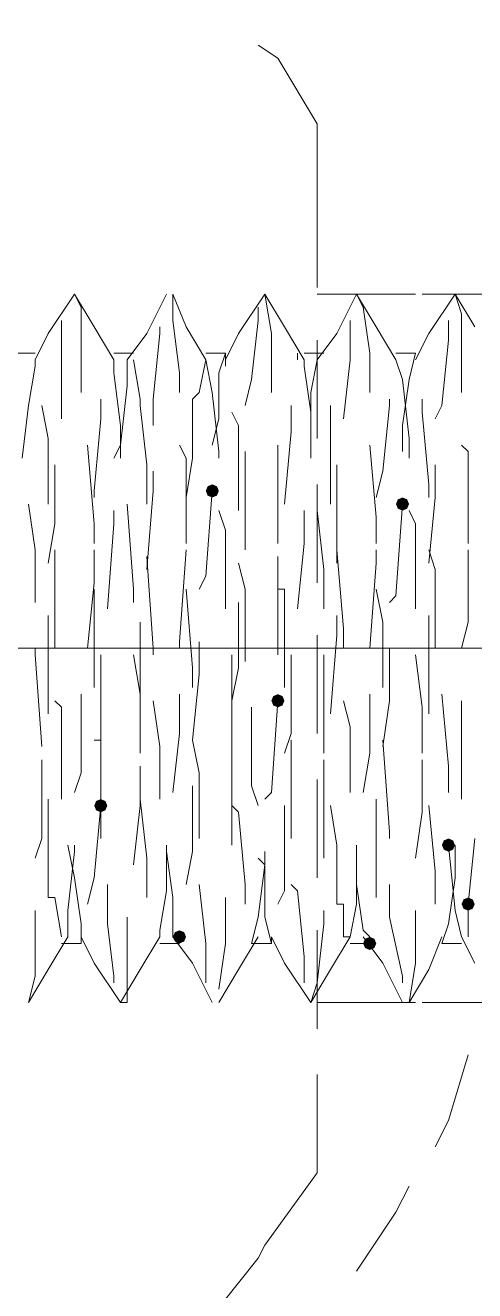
# Model space of a CAD drawing. Header units: millimetres. Extents: x 89051 to 218395, y -330386 to -125649.
# Drawn here: x 92714.88 to 92723.17, y -127032.93 to -127009.58 of the extents above; entities that cross this region are included whole.
import ezdxf

# ---------------------------------------------------------------- set-up
doc = ezdxf.new("R2010")
doc.units = ezdxf.units.MM
doc.header["$LTSCALE"] = 13
for name, pattern in [('1 实线', [0]), ('ACAD_ISO04W100', [30, 24, -3, 0, -3]), ('CENTER', [50.8, 31.75, -6.35, 6.35, -6.35])]:
    doc.linetypes.add(name, pattern=pattern)
doc.layers.get('0').update_dxf_attribs({"color": 1, "linetype": 'CENTER'})
doc.layers.add('C00-00-00', color=7, linetype='Continuous')
doc.layers.add('标注、文本', color=3, linetype='Continuous', lineweight=25)

msp = doc.modelspace()

# ---------------------------------------------------------------- hatches: boundary and pattern name
at = {"layer": 'C00-00-00'}
h = msp.add_hatch(color=256, dxfattribs=at)
h.dxf.hatch_style = 2
h.paths.add_polyline_path([(92718.452, -127018.173), (92718.416, -127018.259), (92718.331, -127018.294), (92718.245, -127018.259), (92718.21, -127018.173), (92718.245, -127018.088), (92718.331, -127018.052), (92718.416, -127018.088)])
h = msp.add_hatch(color=256, dxfattribs=at)
h.dxf.hatch_style = 2
h.paths.add_polyline_path([(92721.961, -127018.415), (92721.925, -127018.501), (92721.84, -127018.536), (92721.754, -127018.501), (92721.719, -127018.415), (92721.754, -127018.33), (92721.84, -127018.294), (92721.925, -127018.33)])
h = msp.add_hatch(color=256, dxfattribs=at)
h.dxf.hatch_style = 2
h.paths.add_polyline_path([(92719.662, -127022.045), (92719.626, -127022.131), (92719.541, -127022.166), (92719.455, -127022.131), (92719.42, -127022.045), (92719.455, -127021.96), (92719.541, -127021.924), (92719.626, -127021.96)])
h = msp.add_hatch(color=256, dxfattribs=at)
h.dxf.hatch_style = 2
h.paths.add_polyline_path([(92716.395, -127023.981), (92716.359, -127024.067), (92716.274, -127024.102), (92716.188, -127024.067), (92716.153, -127023.981), (92716.188, -127023.896), (92716.274, -127023.861), (92716.359, -127023.896)])
h = msp.add_hatch(color=256, dxfattribs=at)
h.dxf.hatch_style = 2
h.paths.add_polyline_path([(92722.808, -127024.708), (92722.772, -127024.793), (92722.687, -127024.829), (92722.602, -127024.793), (92722.566, -127024.708), (92722.602, -127024.622), (92722.687, -127024.587), (92722.772, -127024.622)])
h = msp.add_hatch(color=256, dxfattribs=at)
h.dxf.hatch_style = 2
h.paths.add_polyline_path([(92723.171, -127025.797), (92723.135, -127025.882), (92723.05, -127025.918), (92722.965, -127025.882), (92722.929, -127025.797), (92722.965, -127025.711), (92723.05, -127025.676), (92723.135, -127025.711)])
h = msp.add_hatch(color=256, dxfattribs=at)
h.dxf.hatch_style = 2
h.paths.add_polyline_path([(92717.847, -127026.402), (92717.811, -127026.487), (92717.726, -127026.523), (92717.64, -127026.487), (92717.605, -127026.402), (92717.64, -127026.316), (92717.726, -127026.281), (92717.811, -127026.316)])
h = msp.add_hatch(color=256, dxfattribs=at)
h.dxf.hatch_style = 2
h.paths.add_polyline_path([(92721.356, -127026.523), (92721.32, -127026.608), (92721.235, -127026.644), (92721.149, -127026.608), (92721.114, -127026.523), (92721.149, -127026.437), (92721.235, -127026.402), (92721.32, -127026.437)])

# ---------------------------------------------------------------- linework, layer by layer
at = {"color": 7, "linetype": '1 实线', "lineweight": 0}
for radius in [45.983, 39.569]:
    msp.add_circle((92703.931, -127021.077), radius, dxfattribs=at)
msp.add_arc((92703.931, -127021.077), 34.608, 204.1584, 156.2711, dxfattribs=at)
at = {"layer": 'C00-00-00', "lineweight": 15}
for points in [[(92719.541, -127010.187), (92719.178, -127009.945)], [(92720.267, -127011.397), (92719.541, -127010.187)], [(92720.267, -127012.607), (92720.267, -127011.397)], [(92720.267, -127014.422), (92720.267, -127012.607)], [(92715.79, -127014.543), (92715.305, -127015.269)], [(92715.79, -127014.543), (92715.911, -127014.785)], [(92716.153, -127015.148), (92715.79, -127014.543)], [(92717.484, -127014.543), (92717.121, -127015.269)], [(92717.605, -127014.543), (92717.605, -127015.027)], [(92717.847, -127015.148), (92717.605, -127014.543)], [(92719.299, -127014.543), (92718.815, -127015.269)], [(92719.299, -127014.543), (92719.42, -127015.269)], [(92719.662, -127015.148), (92719.299, -127014.543)], [(92721.235, -127014.543), (92720.267, -127014.543)], [(92720.993, -127014.543), (92720.63, -127015.269)], [(92720.993, -127014.543), (92721.114, -127014.785)], [(92721.356, -127015.148), (92720.993, -127014.543)], [(92722.082, -127014.543), (92721.235, -127014.543)], [(92724.018, -127014.543), (92722.203, -127014.543)], [(92722.808, -127014.543), (92722.324, -127015.269)], [(92722.808, -127014.543), (92722.929, -127014.906)], [(92723.171, -127015.148), (92722.808, -127014.543)], [(92715.911, -127014.785), (92715.911, -127015.632)], [(92719.178, -127015.027), (92719.178, -127014.785)], [(92721.114, -127014.785), (92721.235, -127015.632)], [(92722.929, -127014.906), (92722.929, -127015.995)], [(92715.547, -127015.632), (92715.547, -127015.027)], [(92716.516, -127015.753), (92716.153, -127015.148)], [(92717.363, -127015.269), (92717.363, -127015.148)], [(92717.605, -127015.027), (92717.726, -127015.995)], [(92718.21, -127015.753), (92717.847, -127015.148)], [(92719.057, -127016.116), (92719.178, -127015.027)], [(92720.025, -127015.753), (92719.662, -127015.148)], [(92720.872, -127015.753), (92720.872, -127015.027)], [(92721.719, -127015.753), (92721.356, -127015.148)], [(92722.687, -127015.39), (92722.687, -127015.027)], [(92715.305, -127015.269), (92715.063, -127015.753)], [(92717.121, -127015.269), (92716.758, -127015.753)], [(92717.242, -127016.479), (92717.363, -127015.269)], [(92718.815, -127015.269), (92718.573, -127015.753)], [(92719.42, -127015.269), (92719.42, -127016.358)], [(92720.63, -127015.269), (92720.267, -127015.753)], [(92720.267, -127017.205), (92720.267, -127015.39)], [(92722.324, -127015.269), (92722.082, -127015.753)], [(92722.566, -127016.6), (92722.687, -127015.39)], [(92715.063, -127015.632), (92714.7, -127015.632)], [(92715.547, -127016.842), (92715.547, -127015.632)], [(92715.911, -127015.632), (92715.911, -127016.358)], [(92716.879, -127015.632), (92716.516, -127015.632)], [(92718.573, -127015.632), (92718.21, -127015.632)], [(92718.573, -127015.632), (92718.452, -127015.995)], [(92718.573, -127015.874), (92718.573, -127015.632)], [(92719.904, -127015.753), (92719.904, -127015.632)], [(92720.388, -127015.632), (92720.025, -127015.632)], [(92721.235, -127015.632), (92721.235, -127016.358)], [(92722.082, -127015.632), (92721.719, -127015.632)], [(92722.082, -127015.632), (92721.961, -127016.116)], [(92715.063, -127015.874), (92714.942, -127016.6)], [(92715.063, -127015.753), (92715.063, -127015.874)], [(92716.516, -127015.753), (92716.516, -127015.995)], [(92716.758, -127015.753), (92716.758, -127016.237)], [(92717, -127016.479), (92716.879, -127015.753)], [(92718.089, -127016.358), (92718.21, -127015.753)], [(92718.21, -127015.753), (92718.331, -127016.358)], [(92720.025, -127015.753), (92720.025, -127015.874)], [(92720.025, -127015.874), (92720.146, -127016.721)], [(92720.267, -127015.753), (92720.146, -127016.358)], [(92720.751, -127016.842), (92720.872, -127015.753)], [(92721.719, -127015.753), (92721.84, -127016.116)], [(92716.516, -127015.995), (92716.637, -127016.963)], [(92717.726, -127015.995), (92717.726, -127016.358)], [(92718.452, -127015.995), (92718.452, -127016.842)], [(92718.936, -127016.6), (92719.057, -127016.116)], [(92721.961, -127016.116), (92721.84, -127016.963)], [(92721.84, -127016.116), (92721.961, -127017.205)], [(92722.929, -127015.995), (92722.929, -127016.358)], [(92716.758, -127016.237), (92716.637, -127017.326)], [(92717.968, -127016.479), (92718.089, -127016.358)], [(92718.331, -127016.358), (92718.452, -127017.447)], [(92720.146, -127016.358), (92720.146, -127017.568)], [(92714.942, -127016.6), (92714.821, -127017.568)], [(92715.305, -127017.205), (92715.184, -127016.6)], [(92716.274, -127016.842), (92716.274, -127016.479)], [(92717, -127016.6), (92717, -127016.479)], [(92717.121, -127017.689), (92717, -127016.6)], [(92717.242, -127016.963), (92717.242, -127016.479)], [(92717.968, -127017.568), (92717.968, -127016.479)], [(92719.783, -127017.084), (92719.783, -127016.6)], [(92720.509, -127017.447), (92720.509, -127016.6)], [(92721.477, -127017.81), (92721.598, -127016.6)], [(92721.598, -127016.6), (92721.598, -127016.479)], [(92722.203, -127016.721), (92722.203, -127016.479)], [(92722.445, -127016.842), (92722.566, -127016.6)], [(92716.153, -127018.173), (92716.274, -127016.842)], [(92718.452, -127016.842), (92718.331, -127017.326)], [(92718.815, -127016.963), (92718.694, -127016.721)], [(92720.146, -127016.721), (92720.146, -127017.568)], [(92722.324, -127018.052), (92722.203, -127016.721)], [(92716.637, -127016.963), (92716.637, -127017.568)], [(92718.815, -127018.294), (92718.815, -127016.963)], [(92719.662, -127018.415), (92719.783, -127017.084)], [(92721.84, -127016.963), (92721.84, -127017.447)], [(92715.305, -127018.415), (92715.305, -127017.205)], [(92721.961, -127017.205), (92721.961, -127017.568)], [(92716.032, -127017.326), (92716.153, -127018.778)], [(92716.637, -127017.326), (92716.516, -127017.568)], [(92717.726, -127017.326), (92717.847, -127017.568)], [(92718.452, -127017.447), (92718.452, -127017.568)], [(92718.936, -127017.689), (92718.936, -127017.447)], [(92719.541, -127017.326), (92719.541, -127018.052)], [(92720.509, -127018.415), (92720.509, -127017.447)], [(92721.235, -127017.326), (92721.356, -127018.657)], [(92722.929, -127017.326), (92723.05, -127017.447)], [(92723.05, -127017.447), (92723.05, -127019.141)], [(92715.426, -127018.778), (92715.426, -127017.689)], [(92717.121, -127018.415), (92717.121, -127017.689)], [(92717.847, -127017.568), (92717.847, -127019.141)], [(92717.847, -127018.294), (92717.968, -127017.568)], [(92718.936, -127019.262), (92718.936, -127017.689)], [(92720.63, -127018.899), (92720.63, -127017.689)], [(92722.445, -127018.294), (92722.445, -127017.689)], [(92717.242, -127018.173), (92717.242, -127017.81)], [(92721.356, -127018.294), (92721.477, -127017.81)], [(92716.153, -127018.294), (92716.153, -127018.173)], [(92717.121, -127019.625), (92717.242, -127018.173)], [(92718.331, -127018.173), (92718.21, -127019.746)], [(92719.541, -127018.052), (92719.541, -127019.141)], [(92720.267, -127019.867), (92720.267, -127018.052)], [(92722.324, -127018.294), (92722.324, -127018.052)], [(92714.942, -127018.415), (92715.063, -127019.262)], [(92716.758, -127018.415), (92716.879, -127019.988)], [(92718.815, -127018.536), (92718.815, -127018.294)], [(92721.84, -127018.415), (92721.719, -127020.109)], [(92722.324, -127019.504), (92722.445, -127018.294)], [(92716.516, -127018.536), (92716.516, -127018.778)], [(92718.452, -127018.536), (92718.573, -127018.899)], [(92720.025, -127018.536), (92720.025, -127019.141)], [(92720.267, -127018.536), (92720.388, -127019.625)], [(92721.356, -127018.657), (92721.356, -127019.141)], [(92721.961, -127018.536), (92722.082, -127018.778)], [(92715.305, -127019.504), (92715.426, -127018.778)], [(92716.153, -127018.778), (92716.153, -127019.141)], [(92716.516, -127018.778), (92716.395, -127020.351)], [(92718.573, -127018.899), (92718.573, -127020.351)], [(92720.63, -127019.504), (92720.63, -127018.899)], [(92722.082, -127018.778), (92722.082, -127020.351)], [(92720.025, -127019.141), (92719.904, -127020.351)], [(92715.063, -127019.262), (92715.063, -127020.23)], [(92715.426, -127020.351), (92715.426, -127019.262)], [(92716.153, -127019.867), (92716.153, -127019.262)], [(92717.242, -127021.077), (92717.121, -127019.383)], [(92717.726, -127020.956), (92717.847, -127019.262)], [(92719.541, -127020.23), (92719.541, -127019.383)], [(92720.751, -127020.714), (92720.63, -127019.262)], [(92721.356, -127019.504), (92721.356, -127019.262)], [(92722.445, -127019.625), (92722.324, -127019.262)], [(92723.05, -127020.593), (92723.05, -127019.262)], [(92718.936, -127019.988), (92718.815, -127019.504)], [(92720.388, -127019.625), (92720.388, -127020.351)], [(92721.235, -127021.077), (92721.356, -127019.504)], [(92722.445, -127021.077), (92722.445, -127019.625)], [(92716.032, -127021.077), (92716.153, -127019.867)], [(92718.21, -127019.746), (92718.089, -127019.988)], [(92716.153, -127019.988), (92716.153, -127020.714)], [(92716.879, -127019.988), (92716.879, -127020.23)], [(92717.847, -127019.988), (92717.968, -127021.44)], [(92718.936, -127021.319), (92718.936, -127019.988)], [(92719.541, -127019.988), (92719.662, -127019.988)], [(92719.662, -127019.988), (92719.662, -127021.803)], [(92721.356, -127019.988), (92721.477, -127020.593)], [(92721.719, -127020.109), (92721.598, -127020.23)], [(92715.426, -127021.077), (92715.426, -127020.351)], [(92718.815, -127021.44), (92718.815, -127020.23)], [(92719.541, -127021.198), (92719.541, -127020.23)], [(92715.305, -127020.714), (92715.305, -127020.472)], [(92720.63, -127020.835), (92720.63, -127020.472)], [(92722.324, -127022.287), (92722.324, -127020.472)], [(92715.305, -127022.287), (92715.305, -127020.714)], [(92716.153, -127020.714), (92716.153, -127021.803)], [(92717, -127022.045), (92717, -127020.593)], [(92720.751, -127021.077), (92720.751, -127020.714)], [(92721.477, -127020.593), (92721.477, -127021.803)], [(92722.929, -127021.077), (92723.05, -127020.593)], [(92717.726, -127021.077), (92717.726, -127020.956)], [(92718.089, -127020.956), (92718.089, -127021.561)], [(92720.267, -127022.65), (92720.267, -127020.835)], [(92720.509, -127022.287), (92720.63, -127020.835)], [(92715.063, -127021.077), (92715.063, -127021.198)], [(92715.063, -127021.198), (92715.184, -127022.892)], [(92716.274, -127021.198), (92716.274, -127022.287)], [(92716.879, -127021.198), (92717, -127021.924)], [(92717.242, -127021.198), (92717.242, -127021.077)], [(92718.694, -127021.198), (92718.694, -127022.529)], [(92719.783, -127021.198), (92719.783, -127022.65)], [(92720.388, -127021.198), (92720.388, -127021.44)], [(92721.598, -127021.077), (92721.598, -127022.045)], [(92722.082, -127021.198), (92722.203, -127022.166)], [(92717.968, -127021.44), (92717.968, -127021.803)], [(92718.694, -127022.045), (92718.815, -127021.44)], [(92720.388, -127021.44), (92720.388, -127023.013)], [(92718.089, -127021.561), (92717.968, -127022.771)], [(92715.911, -127023.376), (92715.911, -127021.924)], [(92717, -127021.924), (92717, -127023.013)], [(92717.726, -127022.65), (92717.726, -127021.924)], [(92721.235, -127023.013), (92721.235, -127021.924)], [(92722.687, -127023.255), (92722.566, -127021.924)], [(92715.547, -127022.166), (92715.426, -127022.045)], [(92715.547, -127023.86), (92715.547, -127022.166)], [(92717, -127022.408), (92717, -127022.045)], [(92717.363, -127022.892), (92717.242, -127022.045)], [(92719.057, -127023.618), (92719.057, -127022.166)], [(92719.42, -127023.739), (92719.541, -127022.045)], [(92720.872, -127022.529), (92720.751, -127022.045)], [(92721.598, -127022.045), (92721.477, -127022.892)], [(92722.203, -127022.166), (92722.203, -127023.013)], [(92722.929, -127022.408), (92722.929, -127022.045)], [(92716.274, -127022.287), (92716.274, -127023.013)], [(92722.929, -127023.86), (92722.929, -127022.408)], [(92717.605, -127023.739), (92717.726, -127022.65)], [(92718.694, -127022.529), (92718.694, -127023.013)], [(92719.783, -127022.65), (92719.662, -127023.013)], [(92720.872, -127023.739), (92720.872, -127022.529)], [(92716.153, -127022.771), (92716.274, -127022.771)], [(92716.274, -127022.771), (92716.274, -127024.587)], [(92717.363, -127023.86), (92717.363, -127022.892)], [(92717.968, -127022.771), (92718.089, -127023.376)], [(92718.694, -127023.376), (92718.694, -127022.892)], [(92719.783, -127022.771), (92719.783, -127023.86)], [(92721.477, -127022.771), (92721.598, -127024.466)], [(92715.184, -127024.587), (92715.184, -127023.134)], [(92720.388, -127024.708), (92720.388, -127023.134)], [(92721.114, -127023.739), (92721.235, -127023.013)], [(92722.203, -127024.102), (92722.203, -127023.134)], [(92715.79, -127023.739), (92715.911, -127023.376)], [(92717, -127023.981), (92717, -127023.255)], [(92718.089, -127023.376), (92718.089, -127024.587)], [(92718.694, -127024.708), (92718.694, -127023.376)], [(92722.687, -127023.739), (92722.687, -127023.255)], [(92717.968, -127023.618), (92717.968, -127024.829)], [(92719.178, -127023.981), (92719.057, -127023.618)], [(92720.267, -127025.313), (92720.267, -127023.497)], [(92719.299, -127023.86), (92719.42, -127023.739)], [(92715.305, -127023.86), (92715.305, -127024.466)], [(92716.274, -127023.981), (92716.153, -127025.313)], [(92716.879, -127025.071), (92717, -127023.981)], [(92717, -127023.86), (92717.121, -127024.95)], [(92718.694, -127023.981), (92718.815, -127024.102)], [(92719.662, -127023.981), (92719.662, -127024.345)], [(92719.783, -127023.86), (92719.783, -127024.587)], [(92720.509, -127023.981), (92720.63, -127024.708)], [(92721.356, -127023.86), (92721.356, -127025.071)], [(92722.324, -127023.981), (92722.445, -127025.192)], [(92718.815, -127024.102), (92718.936, -127025.434)], [(92722.082, -127024.95), (92722.203, -127024.102)], [(92715.305, -127024.466), (92715.305, -127025.676)], [(92719.662, -127024.345), (92719.662, -127025.555)], [(92721.598, -127024.466), (92721.598, -127024.587)], [(92715.063, -127024.95), (92715.184, -127024.587)], [(92715.79, -127025.313), (92715.669, -127024.708)], [(92715.79, -127024.829), (92715.79, -127024.708)], [(92717.484, -127025.555), (92717.484, -127024.708)], [(92720.388, -127024.95), (92720.388, -127024.708)], [(92720.63, -127024.708), (92720.63, -127025.797)], [(92720.993, -127025.434), (92720.993, -127024.708)], [(92720.993, -127025.797), (92720.993, -127024.708)], [(92722.808, -127025.918), (92722.687, -127024.708)], [(92722.808, -127025.313), (92722.808, -127024.708)], [(92723.171, -127024.587), (92723.05, -127025.797)], [(92715.669, -127025.918), (92715.79, -127024.829)], [(92717.121, -127024.95), (92717.121, -127025.676)], [(92717.605, -127025.676), (92717.484, -127024.829)], [(92717.968, -127024.829), (92717.847, -127025.434)], [(92719.299, -127025.071), (92719.178, -127024.95)], [(92719.299, -127025.071), (92719.299, -127024.829)], [(92719.178, -127026.039), (92719.299, -127025.071)], [(92719.299, -127026.039), (92719.299, -127025.071)], [(92721.356, -127025.071), (92721.356, -127025.676)], [(92722.445, -127025.192), (92722.445, -127025.797)], [(92715.911, -127026.16), (92715.79, -127025.313)], [(92716.153, -127025.313), (92716.032, -127025.797)], [(92716.395, -127025.434), (92716.395, -127026.16)], [(92718.089, -127025.434), (92718.21, -127026.523)], [(92718.936, -127025.434), (92718.936, -127025.797)], [(92719.783, -127025.434), (92719.904, -127025.555)], [(92721.114, -127026.281), (92720.993, -127025.434)], [(92721.598, -127025.434), (92721.598, -127026.039)], [(92722.687, -127026.16), (92722.808, -127025.313)], [(92715.305, -127025.676), (92715.426, -127025.676)], [(92715.426, -127025.676), (92715.547, -127026.402)], [(92717.363, -127026.281), (92717.484, -127025.555)], [(92717.605, -127026.402), (92717.605, -127025.676)], [(92718.573, -127026.523), (92718.573, -127025.676)], [(92719.662, -127025.555), (92719.541, -127025.797)], [(92719.904, -127025.555), (92720.025, -127026.765)], [(92715.063, -127026.039), (92715.063, -127025.918)], [(92715.669, -127026.402), (92715.669, -127025.918)], [(92720.388, -127026.16), (92720.388, -127025.918)], [(92720.63, -127025.797), (92720.751, -127025.797)], [(92720.751, -127025.797), (92720.751, -127026.402)], [(92720.872, -127026.402), (92720.993, -127025.797)], [(92722.082, -127026.886), (92722.082, -127025.918)], [(92722.929, -127026.402), (92722.808, -127025.918)], [(92723.05, -127025.797), (92723.05, -127026.402)], [(92715.063, -127027.128), (92715.063, -127026.039)], [(92715.911, -127026.523), (92715.911, -127026.16)], [(92716.395, -127026.16), (92716.516, -127027.128)], [(92716.758, -127026.886), (92716.758, -127026.039)], [(92719.057, -127026.523), (92719.178, -127026.039)], [(92719.42, -127026.523), (92719.299, -127026.039)], [(92720.267, -127027.249), (92720.388, -127026.16)], [(92721.598, -127026.039), (92721.84, -127027.128)], [(92722.566, -127026.523), (92722.687, -127026.16)], [(92715.305, -127027.007), (92715.669, -127026.402)], [(92715.911, -127026.402), (92716.153, -127026.886)], [(92717, -127027.007), (92717.363, -127026.402)], [(92717.363, -127026.402), (92717.363, -127026.281)], [(92717.726, -127026.402), (92717.605, -127026.402)], [(92717.605, -127026.402), (92717.968, -127026.886)], [(92718.815, -127027.007), (92719.178, -127026.402)], [(92719.42, -127026.402), (92719.42, -127026.523)], [(92719.42, -127026.402), (92719.662, -127026.886)], [(92720.267, -127028.096), (92720.267, -127026.281)], [(92720.509, -127027.007), (92720.872, -127026.402)], [(92720.751, -127026.402), (92720.872, -127026.402)], [(92721.235, -127026.402), (92721.114, -127026.281)], [(92721.114, -127026.402), (92721.477, -127026.886)], [(92722.324, -127027.007), (92722.566, -127026.402)], [(92722.929, -127026.402), (92723.171, -127026.886)], [(92715.547, -127026.523), (92715.911, -127026.523)], [(92717.363, -127026.523), (92717.726, -127026.523)], [(92718.21, -127026.523), (92718.21, -127027.249)], [(92718.452, -127027.37), (92718.573, -127026.523)], [(92719.057, -127026.523), (92719.42, -127026.523)], [(92720.872, -127026.523), (92721.235, -127026.523)], [(92722.566, -127026.523), (92722.929, -127026.523)], [(92716.153, -127026.886), (92716.637, -127027.612)], [(92716.758, -127027.612), (92716.758, -127026.886)], [(92717.968, -127026.886), (92718.331, -127027.612)], [(92719.662, -127026.886), (92720.146, -127027.612)], [(92720.025, -127026.765), (92720.025, -127027.249)], [(92721.477, -127026.886), (92721.84, -127027.612)], [(92721.961, -127027.612), (92722.082, -127026.886)], [(92714.942, -127027.612), (92715.305, -127027.007)], [(92716.637, -127027.612), (92717, -127027.007)], [(92718.452, -127027.612), (92718.815, -127027.007)], [(92720.146, -127027.612), (92720.509, -127027.007)], [(92721.961, -127027.612), (92722.324, -127027.007)], [(92714.942, -127027.612), (92715.063, -127027.128)], [(92716.516, -127027.128), (92716.516, -127027.249)], [(92720.146, -127027.612), (92720.267, -127027.249)], [(92721.84, -127027.128), (92721.84, -127027.249)], [(92716.637, -127027.612), (92716.758, -127027.612)], [(92720.267, -127027.612), (92722.082, -127027.612)], [(92722.203, -127027.612), (92722.929, -127027.612)], [(92722.929, -127027.612), (92724.018, -127027.612)], [(92723.05, -127028.58), (92722.687, -127029.79)], [(92720.267, -127030.758), (92720.267, -127028.943)], [(92722.687, -127029.79), (92722.445, -127030.274)], [(92719.299, -127032.089), (92720.267, -127030.758)], [(92721.961, -127031), (92721.719, -127031.484)], [(92721.719, -127031.484), (92720.993, -127032.573)], [(92719.178, -127032.331), (92719.299, -127032.089)], [(92718.21, -127033.541), (92719.178, -127032.331)]]:
    msp.add_lwpolyline(points, dxfattribs=at)
at = {"layer": '标注、文本', "color": 1, "linetype": 'ACAD_ISO04W100', "lineweight": 15}
for p, q in [((92968.431, -127021.077), (92439.431, -127021.077)), ((92794.869, -127021.077), (92612.992, -127021.077))]:
    msp.add_line(p, q, dxfattribs=at)

doc.saveas('drawing.dxf')
